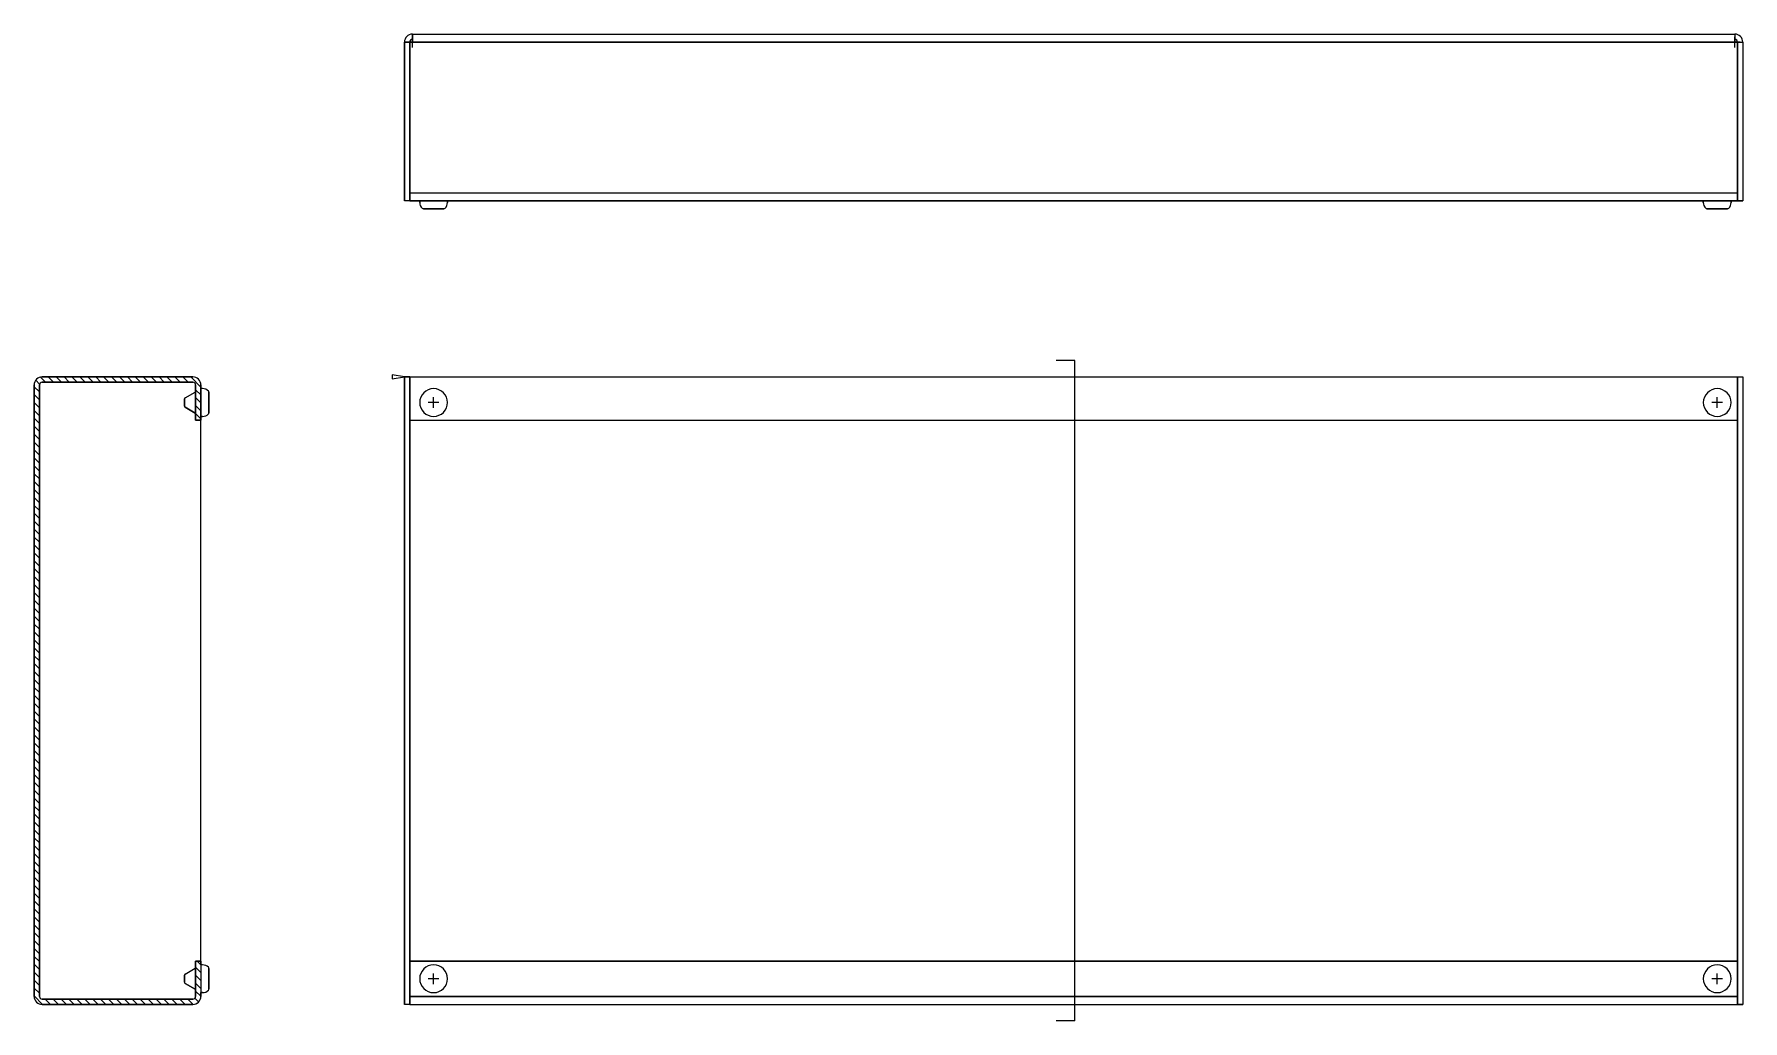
# Model space of a CAD drawing. Header units: millimetres. Extents: x -105 to 380, y -183 to 97.
import ezdxf

# ---------------------------------------------------------------- set-up
doc = ezdxf.new("R2010")
doc.units = ezdxf.units.MM
doc.layers.get('0').update_dxf_attribs({"lineweight": 25})

msp = doc.modelspace()

# ---------------------------------------------------------------- hatches: boundary and pattern name
h = msp.add_hatch()
h.set_pattern_fill('ANSI31', color=256, scale=0.5, angle=90, style=0)
edge = h.paths.add_edge_path(flags=0)
edge.add_arc((-102.74, -2.26), 2.26, 89.9988, 180.0012)
edge.add_line((-105, -2.26), (-105, -175.76))
edge.add_arc((-102.74, -175.76), 2.26, 179.9988, 270.0012)
edge.add_line((-102.74, -178.02), (-59.99, -178.02))
edge.add_line((-59.99, -178.02), (-60, -178.02))
edge.add_line((-60, -178.02), (-60, -178.02))
edge.add_arc((-60, -175.76), 2.26, 269.9988, 360.0012)
edge.add_line((-57.74, -175.76), (-57.74, -165.76))
edge.add_line((-57.74, -165.76), (-59.24, -165.76))
edge.add_line((-59.24, -165.76), (-59.24, -175.76))
edge.add_arc((-60, -175.76), 0.76, 270.0035, 359.9965, ccw=False)
edge.add_line((-60, -176.52), (-102.74, -176.52))
edge.add_arc((-102.74, -175.76), 0.76, 180.0035, 269.9965, ccw=False)
edge.add_line((-103.5, -175.76), (-103.5, -2.26))
edge.add_arc((-102.74, -2.26), 0.76, 90.0035, 179.9965, ccw=False)
edge.add_line((-102.74, -1.5), (-60, -1.5))
edge.add_arc((-60, -2.26), 0.76, 0.0035, 89.9965, ccw=False)
edge.add_line((-59.24, -2.26), (-59.24, -12.26))
edge.add_line((-59.24, -12.26), (-57.74, -12.26))
edge.add_line((-57.74, -12.26), (-57.74, -2.26))
edge.add_arc((-60, -2.26), 2.26, 359.9988, 450.0012)
edge.add_line((-60, 0), (-102.74, 0))

# ---------------------------------------------------------------- linework, layer by layer
for p, q in [((2.26, 97.26), (377.26, 97.26)), ((2.26, 97.26), (377.26, 97.26)), ((2.26, 97.25), (2.26, 97.26)), ((2.26, 97.26), (2.26, 97.25)), ((2.26, 97.26), (2.26, 95)), ((2.26, 97.26), (377.26, 97.26)), ((2.26, 97.2), (2.26, 97.25)), ((2.26, 97.25), (2.26, 97.2)), ((2.26, 97.13), (2.26, 97.2)), ((2.26, 97.2), (2.26, 97.13)), ((2.26, 97.04), (2.26, 97.13)), ((2.26, 97.13), (2.26, 97.04)), ((2.26, 96.91), (2.26, 97.04)), ((2.26, 97.04), (2.26, 96.91)), ((2.26, 96.77), (2.26, 96.91)), ((2.26, 96.91), (2.26, 96.77)), ((377.26, 97.26), (377.26, 97.25)), ((377.26, 97.26), (377.26, 97.25)), ((377.26, 97.26), (377.26, 95)), ((377.26, 97.25), (377.26, 97.2)), ((377.26, 97.25), (377.26, 97.2)), ((377.26, 97.2), (377.26, 97.13)), ((377.26, 97.2), (377.26, 97.13)), ((377.26, 97.13), (377.26, 97.04)), ((377.26, 97.13), (377.26, 97.04)), ((377.26, 97.04), (377.26, 96.91)), ((377.26, 97.04), (377.26, 96.91)), ((377.26, 96.91), (377.26, 96.77)), ((377.26, 96.91), (377.26, 96.77)), ((0, 52.25), (0, 95)), ((0, 52.25), (0, 95)), ((0, 95), (1.5, 95)), ((1.5, 95), (0, 95)), ((1.5, 95), (0, 95)), ((0, 95), (0, 52.25)), ((3.76, 95), (0.76, 95)), ((1.5, 95), (1.51, 95)), ((1.5, 95), (1.5, 52.25)), ((1.5, 95), (1.5, 52.25)), ((1.5, 52.26), (1.51, 95)), ((1.51, 95), (2.26, 95)), ((1.51, 95), (1.5, 52.26)), ((1.51, 95), (1.51, 52.26)), ((2.26, 95), (1.51, 95)), ((2.26, 95), (1.51, 95)), ((1.51, 95), (1.51, 52.26)), ((2.26, 96.6), (2.26, 96.77)), ((2.26, 96.77), (2.26, 96.6)), ((2.26, 96.41), (2.26, 96.6)), ((2.26, 96.6), (2.26, 96.41)), ((2.26, 93.5), (2.26, 96.5)), ((2.26, 96.2), (2.26, 96.41)), ((2.26, 96.41), (2.26, 96.2)), ((2.26, 95.98), (2.26, 96.2)), ((2.26, 96.2), (2.26, 95.98)), ((2.26, 95.76), (2.26, 95.98)), ((2.26, 95.98), (2.26, 95.76)), ((2.26, 95), (2.26, 95.76)), ((2.26, 95), (2.26, 95.76)), ((377.26, 95), (2.26, 95)), ((377.26, 95), (2.26, 95)), ((2.26, 95), (377.26, 95)), ((378.76, 95), (375.76, 95)), ((377.26, 96.77), (377.26, 96.6)), ((377.26, 96.77), (377.26, 96.6)), ((377.26, 96.6), (377.26, 96.41)), ((377.26, 96.6), (377.26, 96.41)), ((377.26, 93.5), (377.26, 96.5)), ((377.26, 96.41), (377.26, 96.2)), ((377.26, 96.41), (377.26, 96.2)), ((377.26, 96.2), (377.26, 95.98)), ((377.26, 96.2), (377.26, 95.98)), ((377.26, 95.98), (377.26, 95.76)), ((377.26, 95.98), (377.26, 95.76)), ((377.26, 95.76), (377.26, 95)), ((377.26, 95.76), (377.26, 95)), ((377.26, 95), (378.01, 95)), ((378.01, 95), (377.26, 95)), ((378.01, 95), (377.26, 95)), ((378.01, 52.26), (378.01, 95)), ((378.01, 95), (378.02, 95)), ((378.01, 95), (378.01, 52.26)), ((378.01, 52.26), (378.01, 95)), ((378.01, 52.26), (378.02, 95)), ((378.01, 52.26), (378.01, 95)), ((378.02, 95), (379.52, 95)), ((378.02, 95), (379.52, 95)), ((378.02, 95), (378.02, 52.25)), ((378.02, 95), (379.52, 95)), ((379.52, 95), (379.52, 52.25)), ((379.52, 95), (379.52, 52.25)), ((379.52, 95), (379.52, 52.25)), ((0, 50), (0, 52.25)), ((0, 50), (0, 52.25)), ((0, 52.25), (0, 50)), ((1.5, 50), (0, 50)), ((1.5, 50), (0, 50)), ((1.5, 50), (0, 50)), ((1.5, 52.25), (1.5, 50)), ((1.5, 52.25), (1.5, 50)), ((1.5, 50), (1.5, 52.26)), ((1.5, 52.26), (1.5, 50)), ((1.51, 52.26), (378.01, 52.26)), ((1.51, 52.26), (1.51, 50)), ((1.51, 50), (1.51, 52.26)), ((1.51, 52.26), (378.01, 52.26)), ((1.51, 52.26), (378.01, 52.26)), ((1.51, 52.26), (1.51, 50)), ((4.32, 50), (1.5, 50)), ((4.32, 50), (1.51, 50)), ((1.51, 50), (378.01, 50)), ((4.32, 49.5), (4.32, 50)), ((12.2, 50), (4.32, 50)), ((12.2, 50), (4.32, 50)), ((4.32, 50), (4.32, 49.5)), ((4.32, 49.5), (4.32, 50)), ((368.32, 50), (12.2, 50)), ((12.2, 50), (12.2, 49.5)), ((368.32, 50), (12.2, 50)), ((12.2, 49.5), (12.2, 50)), ((12.2, 49.5), (12.2, 50)), ((368.32, 49.5), (368.32, 50)), ((376.2, 50), (368.32, 50)), ((376.2, 50), (368.32, 50)), ((368.32, 50), (368.32, 49.5)), ((368.32, 49.5), (368.32, 50)), ((378.01, 50), (376.2, 50)), ((376.2, 50), (376.2, 49.5)), ((378.01, 50), (376.2, 50)), ((376.2, 49.5), (376.2, 50)), ((376.2, 49.5), (376.2, 50)), ((378.01, 50), (378.01, 52.26)), ((378.01, 52.26), (378.01, 50)), ((378.01, 52.26), (378.01, 50)), ((378.01, 50), (378.01, 52.26)), ((378.01, 52.26), (378.01, 50)), ((379.52, 50), (378.01, 50)), ((379.52, 50), (378.01, 50)), ((378.02, 52.25), (378.02, 50)), ((378.02, 50), (379.52, 50)), ((379.52, 52.25), (379.52, 50)), ((379.52, 52.25), (379.52, 50)), ((379.52, 52.25), (379.52, 50)), ((5.01, 47.87), (5.01, 47.87)), ((5.01, 47.87), (5.01, 47.87)), ((8.26, 47.72), (5.36, 47.72)), ((5.36, 47.72), (8.26, 47.72)), ((11.16, 47.72), (5.36, 47.72)), ((5.36, 47.72), (8.26, 47.72)), ((11.16, 47.72), (5.36, 47.72)), ((5.36, 47.72), (8.26, 47.72)), ((8.9, 47.72), (8.26, 47.72)), ((8.26, 47.72), (8.9, 47.72)), ((8.26, 47.72), (11.16, 47.72)), ((8.26, 47.72), (11.16, 47.72)), ((9.52, 47.72), (8.9, 47.72)), ((8.9, 47.72), (9.52, 47.72)), ((10.06, 47.72), (9.52, 47.72)), ((9.52, 47.72), (10.06, 47.72)), ((10.52, 47.72), (10.06, 47.72)), ((10.06, 47.72), (10.52, 47.72)), ((10.87, 47.72), (10.52, 47.72)), ((10.52, 47.72), (10.87, 47.72)), ((11.08, 47.72), (10.87, 47.72)), ((10.87, 47.72), (11.08, 47.72)), ((11.16, 47.72), (11.08, 47.72)), ((11.08, 47.72), (11.16, 47.72)), ((11.51, 47.87), (11.51, 47.87)), ((11.51, 47.87), (11.51, 47.87)), ((369.01, 47.87), (369.01, 47.87)), ((369.01, 47.87), (369.01, 47.87)), ((372.26, 47.72), (369.36, 47.72)), ((369.36, 47.72), (372.26, 47.72)), ((375.16, 47.72), (369.36, 47.72)), ((369.36, 47.72), (372.26, 47.72)), ((375.16, 47.72), (369.36, 47.72)), ((369.36, 47.72), (372.26, 47.72)), ((372.9, 47.72), (372.26, 47.72)), ((372.26, 47.72), (372.9, 47.72)), ((372.26, 47.72), (375.16, 47.72)), ((372.26, 47.72), (375.16, 47.72)), ((373.52, 47.72), (372.9, 47.72)), ((372.9, 47.72), (373.52, 47.72)), ((374.07, 47.72), (373.52, 47.72)), ((373.52, 47.72), (374.07, 47.72)), ((374.52, 47.72), (374.07, 47.72)), ((374.07, 47.72), (374.52, 47.72)), ((374.87, 47.72), (374.52, 47.72)), ((374.52, 47.72), (374.87, 47.72)), ((375.08, 47.72), (374.87, 47.72)), ((374.87, 47.72), (375.08, 47.72)), ((375.16, 47.72), (375.08, 47.72)), ((375.08, 47.72), (375.16, 47.72)), ((375.51, 47.87), (375.51, 47.87)), ((375.51, 47.87), (375.51, 47.87)), ((-60, 0), (-102.74, 0)), ((-60, 0), (-102.74, 0)), ((-102.74, 0), (-60, 0)), ((-102.74, 0), (-60, 0)), ((-60, 0), (-102.74, 0)), ((-59.99, 0), (-102.74, 0)), ((-59.99, 0), (-60, 0)), ((-60, 0), (-60, 0)), ((0, 0), (-3.5, 0.58)), ((-3.5, 0.58), (-3.5, -0.58)), ((0, 0), (-3.5, 0.58)), ((-3.5, 0.58), (-3.5, -0.58)), ((-3.5, -0.58), (0, 0)), ((-3.5, -0.58), (0, 0)), ((0, -2.25), (0, 0)), ((0, 0), (1.5, 0)), ((1.5, 0), (0, 0)), ((0, 0), (0, -2.25)), ((1.5, 0), (1.5, -2.25)), ((1.5, 0), (1.5, -2.25)), ((1.51, 0), (1.51, -2.26)), ((1.51, -2.26), (1.51, 0)), ((1.51, 0), (2.26, 0)), ((1.51, 0), (378.01, 0)), ((1.51, 0), (1.51, -2.26)), ((2.26, 0), (377.26, 0)), ((2.26, 0), (377.26, 0)), ((190.07, 4.68), (184.82, 4.68)), ((190.07, -182.7), (190.07, 4.68)), ((377.26, 0), (378.01, 0)), ((378.01, 0), (378.01, -2.26)), ((378.01, 0), (378.01, -2.26)), ((378.02, 0), (379.52, 0)), ((378.01, -2.26), (378.02, 0)), ((378.02, 0), (378.02, -2.25)), ((378.02, 0), (379.52, 0)), ((379.52, 0), (379.52, -2.25)), ((379.52, 0), (379.52, -2.25)), ((-105, -2.26), (-105, -175.76)), ((-105, -2.26), (-105, -175.76)), ((-105, -175.76), (-105, -2.26)), ((-105, -175.76), (-105, -2.26)), ((-105, -175.76), (-105, -2.26)), ((-103.5, -175.76), (-103.5, -2.26)), ((-103.5, -175.76), (-103.5, -2.26)), ((-103.5, -2.26), (-103.5, -175.76)), ((-103.5, -2.26), (-103.5, -175.76)), ((-103.5, -175.76), (-103.5, -2.26)), ((-102.74, -1.5), (-60, -1.5)), ((-60, -1.5), (-102.74, -1.5)), ((-60, -1.5), (-102.74, -1.5)), ((-60, -1.5), (-102.74, -1.5)), ((-60, -1.5), (-102.74, -1.5)), ((-62.2, -5.93), (-59.35, -4.28)), ((-62.2, -5.93), (-59.35, -4.28)), ((-62.2, -5.93), (-59.35, -4.28)), ((-59.35, -4.28), (-59.35, -4.28)), ((-59.35, -4.28), (-59.35, -4.35)), ((-59.35, -4.28), (-59.35, -4.28)), ((-59.35, -4.28), (-59.35, -4.35)), ((-59.35, -4.28), (-59.35, -10.24)), ((-59.35, -4.35), (-59.35, -4.57)), ((-59.35, -4.35), (-59.35, -4.57)), ((-59.35, -4.57), (-59.35, -4.93)), ((-59.35, -4.57), (-59.35, -4.93)), ((-59.24, -2.26), (-59.24, -5.41)), ((-59.24, -5.41), (-59.24, -2.26)), ((-59.24, -12.26), (-59.24, -2.26)), ((-59.24, -12.26), (-59.24, -2.26)), ((-59.24, -12.26), (-59.24, -2.26)), ((-57.74, -3.32), (-57.74, -2.25)), ((-57.74, -2.25), (-57.74, -2.26)), ((-57.74, -3.32), (-57.74, -2.25)), ((-57.74, -2.25), (-57.74, -2.26)), ((-57.74, -2.26), (-57.74, -12.26)), ((-57.74, -2.26), (-57.74, -12.26)), ((-57.74, -12.26), (-57.74, -2.26)), ((-57.74, -11.2), (-57.74, -3.32)), ((-57.24, -3.32), (-57.74, -3.32)), ((-57.24, -3.32), (-57.74, -3.32)), ((-57.74, -3.32), (-57.74, -11.2)), ((-57.24, -3.32), (-57.74, -3.32)), ((-55.61, -4.01), (-55.61, -4.01)), ((-55.46, -10.16), (-55.46, -4.36)), ((-55.46, -10.16), (-55.46, -4.36)), ((-55.46, -4.36), (-55.46, -10.16)), ((-55.46, -10.16), (-55.46, -4.36)), ((0, -175.77), (0, -2.25)), ((0, -2.25), (0, -175.77)), ((1.5, -2.25), (1.5, -2.26)), ((1.5, -2.25), (1.5, -175.77)), ((1.5, -2.26), (1.5, -175.76)), ((1.5, -2.26), (1.51, -12.26)), ((1.5, -175.76), (1.5, -2.26)), ((1.51, -2.26), (1.5, -2.26)), ((1.51, -2.26), (1.51, -12.26)), ((1.51, -2.26), (1.51, -12.26)), ((378.01, -12.26), (378.01, -2.26)), ((378.01, -12.26), (378.01, -2.26)), ((378.01, -2.26), (378.02, -2.26)), ((378.01, -12.26), (378.01, -2.26)), ((378.02, -2.25), (378.02, -175.77)), ((378.02, -175.76), (378.01, -2.26)), ((378.01, -2.26), (378.01, -175.76)), ((379.52, -2.25), (379.52, -175.77)), ((379.52, -2.25), (379.52, -175.77)), ((-62.39, -8.26), (-62.39, -6.26)), ((-62.39, -6.26), (-62.39, -6.26)), ((-62.39, -8.26), (-62.39, -6.26)), ((-62.39, -6.26), (-62.39, -8.26)), ((-62.39, -8.26), (-62.39, -8.26)), ((-62.39, -8.26), (-62.39, -8.26)), ((-62.2, -5.93), (-62.2, -5.93)), ((-62.2, -5.93), (-62.2, -5.93)), ((-59.35, -10.24), (-62.2, -8.59)), ((-62.2, -8.59), (-62.2, -8.59)), ((-59.35, -10.24), (-62.2, -8.59)), ((-62.2, -8.59), (-62.2, -8.59)), ((-62.2, -8.59), (-59.35, -10.24)), ((-59.35, -4.93), (-59.35, -5.4)), ((-59.35, -4.93), (-59.35, -5.4)), ((-59.35, -5.4), (-59.35, -5.41)), ((-59.35, -5.4), (-59.35, -5.41)), ((-59.35, -5.41), (-59.24, -5.41)), ((-59.35, -5.41), (-59.35, -5.97)), ((-59.24, -5.41), (-59.35, -5.41)), ((-59.35, -5.41), (-59.35, -5.97)), ((-59.24, -5.41), (-59.35, -5.41)), ((-59.35, -5.97), (-59.35, -6.6)), ((-59.35, -5.97), (-59.35, -6.6)), ((-59.35, -6.6), (-59.35, -7.26)), ((-59.35, -6.6), (-59.35, -7.26)), ((-59.35, -7.26), (-59.35, -7.92)), ((-59.35, -7.26), (-59.35, -7.92)), ((-59.35, -7.92), (-59.35, -8.55)), ((-59.35, -7.92), (-59.35, -8.55)), ((-59.35, -8.55), (-59.35, -9.11)), ((-59.35, -8.55), (-59.35, -9.11)), ((-59.24, -9.11), (-59.35, -9.11)), ((-59.35, -9.11), (-59.35, -9.12)), ((-59.35, -9.11), (-59.35, -9.12)), ((-59.35, -9.11), (-59.24, -9.11)), ((-59.24, -9.11), (-59.35, -9.11)), ((-59.35, -9.12), (-59.35, -9.59)), ((-59.35, -9.12), (-59.35, -9.59)), ((-59.35, -9.59), (-59.35, -9.95)), ((-59.35, -9.59), (-59.35, -9.95)), ((-59.24, -5.41), (-59.24, -9.11)), ((-59.24, -9.11), (-59.24, -5.41)), ((-59.24, -9.11), (-59.24, -12.26)), ((-59.24, -12.26), (-59.24, -9.11)), ((9.76, -7.26), (6.76, -7.26)), ((8.26, -8.76), (8.26, -5.76)), ((373.76, -7.26), (370.76, -7.26)), ((372.26, -8.76), (372.26, -5.76)), ((-59.35, -9.95), (-59.35, -10.17)), ((-59.35, -9.95), (-59.35, -10.17)), ((-59.35, -10.17), (-59.35, -10.24)), ((-59.35, -10.17), (-59.35, -10.24)), ((-59.35, -10.24), (-59.35, -10.24)), ((-59.35, -10.24), (-59.35, -10.24)), ((-59.24, -12.26), (-57.74, -12.26)), ((-57.74, -12.26), (-59.24, -12.26)), ((-57.74, -12.26), (-59.24, -12.26)), ((-57.74, -12.26), (-59.24, -12.26)), ((-57.74, -12.26), (-59.24, -12.26)), ((-57.74, -12.26), (-57.74, -11.2)), ((-57.74, -12.26), (-57.74, -11.2)), ((-57.74, -11.2), (-57.24, -11.2)), ((-57.74, -11.2), (-57.24, -11.2)), ((-57.74, -12.26), (-57.74, -11.2)), ((-57.74, -11.2), (-57.74, -12.26)), ((-57.74, -166.82), (-57.74, -11.2)), ((-57.24, -11.2), (-57.74, -11.2)), ((-57.74, -165.76), (-57.74, -12.26)), ((-57.74, -165.76), (-57.74, -12.26)), ((-55.61, -10.51), (-55.61, -10.51)), ((-55.61, -10.51), (-55.61, -10.51)), ((1.51, -12.26), (2.26, -12.26)), ((1.51, -12.26), (2.26, -12.26)), ((1.51, -12.26), (378.01, -12.26)), ((2.26, -12.26), (377.26, -12.26)), ((2.26, -12.26), (377.26, -12.26)), ((377.26, -12.26), (378.01, -12.26)), ((377.26, -12.26), (378.01, -12.26)), ((-62.2, -169.43), (-59.35, -167.78)), ((-62.2, -169.43), (-59.35, -167.78)), ((-62.2, -169.43), (-59.35, -167.78)), ((-62.2, -169.43), (-62.2, -169.43)), ((-62.2, -169.43), (-62.2, -169.43)), ((-59.35, -167.78), (-59.35, -167.78)), ((-59.35, -167.78), (-59.35, -167.85)), ((-59.35, -167.78), (-59.35, -167.78)), ((-59.35, -167.78), (-59.35, -167.85)), ((-59.35, -167.78), (-59.35, -173.74)), ((-59.35, -167.85), (-59.35, -168.07)), ((-59.35, -167.85), (-59.35, -168.07)), ((-59.35, -168.07), (-59.35, -168.43)), ((-59.35, -168.07), (-59.35, -168.43)), ((-59.35, -168.43), (-59.35, -168.9)), ((-59.35, -168.43), (-59.35, -168.9)), ((-59.35, -168.9), (-59.35, -168.91)), ((-59.35, -168.9), (-59.35, -168.91)), ((-59.35, -168.91), (-59.24, -168.91)), ((-59.35, -168.91), (-59.35, -169.47)), ((-59.24, -168.91), (-59.35, -168.91)), ((-59.35, -168.91), (-59.35, -169.47)), ((-59.24, -168.91), (-59.35, -168.91)), ((-59.35, -169.47), (-59.35, -170.1)), ((-59.35, -169.47), (-59.35, -170.1)), ((-57.74, -165.76), (-59.24, -165.76)), ((-59.24, -165.76), (-59.24, -168.91)), ((-59.24, -168.91), (-59.24, -165.76)), ((-59.24, -165.76), (-57.74, -165.76)), ((-59.24, -175.76), (-59.24, -165.76)), ((-59.24, -165.76), (-57.74, -165.76)), ((-59.24, -175.76), (-59.24, -165.76)), ((-59.24, -165.76), (-57.74, -165.76)), ((-59.24, -165.76), (-59.24, -175.76)), ((-57.74, -165.76), (-59.24, -165.76)), ((-59.24, -168.91), (-59.24, -172.61)), ((-59.24, -172.61), (-59.24, -168.91)), ((-57.74, -166.82), (-57.74, -165.76)), ((-57.74, -166.82), (-57.74, -165.76)), ((-57.74, -165.76), (-57.74, -175.76)), ((-57.74, -165.76), (-57.74, -175.76)), ((-57.74, -165.76), (-57.74, -175.76)), ((-57.24, -166.82), (-57.74, -166.82)), ((-57.24, -166.82), (-57.74, -166.82)), ((-57.74, -166.82), (-57.74, -174.7)), ((-57.24, -166.82), (-57.74, -166.82)), ((-55.61, -167.51), (-55.61, -167.51)), ((-55.46, -173.66), (-55.46, -167.86)), ((-55.46, -173.66), (-55.46, -167.86)), ((-55.46, -167.86), (-55.46, -173.66)), ((-55.46, -173.66), (-55.46, -167.86)), ((1.51, -165.76), (1.5, -175.76)), ((1.51, -175.76), (1.51, -165.76)), ((1.51, -165.76), (2.26, -165.76)), ((2.26, -165.76), (1.51, -165.76)), ((1.51, -175.76), (1.51, -165.76)), ((1.51, -165.76), (378.01, -165.76)), ((377.26, -165.76), (2.26, -165.76)), ((2.26, -165.76), (377.26, -165.76)), ((8.26, -172.26), (8.26, -169.26)), ((372.26, -172.26), (372.26, -169.26)), ((377.26, -165.76), (378.01, -165.76)), ((378.01, -165.76), (377.26, -165.76)), ((378.01, -165.76), (378.01, -175.76)), ((378.01, -175.76), (378.01, -165.76)), ((378.01, -165.76), (378.01, -175.76)), ((-62.39, -171.76), (-62.39, -169.76)), ((-62.39, -169.76), (-62.39, -169.76)), ((-62.39, -171.76), (-62.39, -169.76)), ((-62.39, -169.76), (-62.39, -171.76)), ((-62.39, -171.76), (-62.39, -171.76)), ((-62.39, -171.76), (-62.39, -171.76)), ((-59.35, -173.74), (-62.2, -172.09)), ((-62.2, -172.09), (-62.2, -172.09)), ((-59.35, -173.74), (-62.2, -172.09)), ((-62.2, -172.09), (-62.2, -172.09)), ((-62.2, -172.09), (-59.35, -173.74)), ((-59.35, -170.1), (-59.35, -170.76)), ((-59.35, -170.1), (-59.35, -170.76)), ((-59.35, -170.76), (-59.35, -171.42)), ((-59.35, -170.76), (-59.35, -171.42)), ((-59.35, -171.42), (-59.35, -172.05)), ((-59.35, -171.42), (-59.35, -172.05)), ((-59.35, -172.05), (-59.35, -172.61)), ((-59.35, -172.05), (-59.35, -172.61)), ((-59.24, -172.61), (-59.35, -172.61)), ((-59.35, -172.61), (-59.35, -172.62)), ((-59.35, -172.61), (-59.35, -172.62)), ((-59.35, -172.61), (-59.24, -172.61)), ((-59.24, -172.61), (-59.35, -172.61)), ((-59.35, -172.62), (-59.35, -173.09)), ((-59.35, -172.62), (-59.35, -173.09)), ((-59.35, -173.09), (-59.35, -173.45)), ((-59.35, -173.09), (-59.35, -173.45)), ((-59.35, -173.45), (-59.35, -173.67)), ((-59.35, -173.45), (-59.35, -173.67)), ((-59.35, -173.67), (-59.35, -173.74)), ((-59.35, -173.67), (-59.35, -173.74)), ((-59.35, -173.74), (-59.35, -173.74)), ((-59.35, -173.74), (-59.35, -173.74)), ((-59.24, -172.61), (-59.24, -175.76)), ((-59.24, -175.76), (-59.24, -172.61)), ((-55.61, -174.01), (-55.61, -174.01)), ((-55.61, -174.01), (-55.61, -174.01)), ((9.76, -170.76), (6.76, -170.76)), ((373.76, -170.76), (370.76, -170.76)), ((-60, -176.52), (-102.74, -176.52)), ((-102.74, -176.52), (-60, -176.52)), ((-102.74, -176.52), (-60, -176.52)), ((-102.74, -176.52), (-60, -176.52)), ((-60, -176.52), (-102.74, -176.52)), ((-102.74, -178.02), (-60, -178.02)), ((-102.74, -178.02), (-60, -178.02)), ((-60, -178.02), (-102.74, -178.02)), ((-60, -178.02), (-102.74, -178.02)), ((-60, -178.02), (-102.74, -178.02)), ((-102.74, -178.02), (-59.99, -178.02)), ((-60, -178.02), (-59.99, -178.02)), ((-60, -178.02), (-60, -178.02)), ((-57.74, -175.76), (-57.74, -174.7)), ((-57.74, -175.76), (-57.74, -174.7)), ((-57.74, -174.7), (-57.24, -174.7)), ((-57.74, -174.7), (-57.24, -174.7)), ((-57.74, -175.77), (-57.74, -174.7)), ((-57.24, -174.7), (-57.74, -174.7)), ((-57.74, -175.77), (-57.74, -175.76)), ((-57.74, -175.76), (-57.74, -175.76)), ((0, -178.02), (0, -175.77)), ((0, -175.77), (0, -178.02)), ((1.5, -178.02), (0, -178.02)), ((1.5, -178.02), (0, -178.02)), ((1.5, -175.76), (1.5, -178.02)), ((1.51, -175.76), (1.5, -175.76)), ((1.5, -175.77), (1.5, -178.02)), ((378.01, -175.76), (1.51, -175.76)), ((378.01, -175.76), (1.51, -175.76)), ((1.51, -175.76), (1.51, -178.02)), ((1.51, -178.02), (1.51, -175.76)), ((1.51, -175.76), (378.01, -175.76)), ((1.51, -178.02), (378.01, -178.02)), ((1.51, -178.02), (378.01, -178.02)), ((378.01, -178.02), (378.01, -175.76)), ((378.01, -175.76), (378.02, -175.76)), ((378.01, -178.02), (378.01, -175.76)), ((378.02, -178.02), (378.02, -175.76)), ((378.02, -175.77), (378.02, -178.02)), ((379.52, -178.02), (378.02, -178.02)), ((378.02, -178.02), (379.52, -178.02)), ((379.52, -175.77), (379.52, -178.02)), ((379.52, -175.77), (379.52, -178.02)), ((190.07, -182.7), (184.82, -182.7))]:
    msp.add_line(p, q)
for centre, radius, start, end in [((2.26, 95), 2.26, 90.0021, 179.9979), ((2.26, 95), 2.26, 90.0021, 179.9979), ((2.26, 95), 2.26, 90.0021, 179.9979), ((377.26, 95), 2.26, 0.0021, 89.9979), ((377.26, 95), 2.26, 0.0021, 89.9979), ((377.26, 95), 2.26, 0.0021, 89.9979), ((2.26, 95), 0.76, 89.989, 180.011), ((2.26, 95), 0.76, 89.989, 180.011), ((2.26, 95), 0.76, 89.989, 180.011), ((377.26, 95), 0.76, 359.989, 90.011), ((377.26, 95), 0.76, 359.989, 90.011), ((377.26, 95), 0.76, 359.989, 90.011), ((6.61, 49.5), 2.29, 179.9884, 225.5873), ((6.61, 49.5), 2.29, 179.9884, 225.5873), ((6.61, 49.5), 2.29, 179.9884, 225.5873), ((9.91, 49.5), 2.29, 314.4127, 0.0116), ((9.91, 49.5), 2.29, 314.4127, 0.0116), ((9.91, 49.5), 2.29, 314.4127, 0.0116), ((370.61, 49.5), 2.29, 179.9884, 225.5873), ((370.61, 49.5), 2.29, 179.9884, 225.5873), ((370.61, 49.5), 2.29, 179.9884, 225.5873), ((373.91, 49.5), 2.29, 314.4127, 0.0116), ((373.91, 49.5), 2.29, 314.4127, 0.0116), ((373.91, 49.5), 2.29, 314.4127, 0.0116), ((5.36, 48.23), 0.509, 225.6465, 270.0034), ((5.36, 48.23), 0.509, 225.6465, 270.0034), ((5.36, 48.23), 0.509, 225.6465, 270.0034), ((5.36, 48.23), 0.509, 225.6465, 270.0034), ((11.16, 48.23), 0.509, 269.9966, 314.3535), ((11.16, 48.23), 0.509, 269.9966, 314.3535), ((11.16, 48.23), 0.509, 269.9966, 314.3535), ((11.16, 48.23), 0.509, 269.9966, 314.3535), ((369.36, 48.23), 0.509, 225.6465, 270.0034), ((369.36, 48.23), 0.509, 225.6465, 270.0034), ((369.36, 48.23), 0.509, 225.6465, 270.0034), ((369.36, 48.23), 0.509, 225.6465, 270.0034), ((375.16, 48.23), 0.509, 269.9966, 314.3535), ((375.16, 48.23), 0.509, 269.9966, 314.3535), ((375.16, 48.23), 0.509, 269.9966, 314.3535), ((375.16, 48.23), 0.509, 269.9966, 314.3535), ((-102.74, -2.26), 2.26, 89.9988, 180.0012), ((-102.74, -2.26), 2.26, 89.9988, 180.0012), ((-102.74, -2.26), 2.26, 89.9988, 180.0012), ((-102.74, -2.26), 2.26, 89.9988, 180.0012), ((-102.74, -2.26), 2.26, 89.9988, 180.0012), ((-60, -2.26), 2.26, 359.9988, 90.0012), ((-60, -2.26), 2.26, 359.9988, 90.0012), ((-60, -2.26), 2.26, 359.9988, 90.0012), ((-60, -2.26), 2.26, 359.9988, 90.0012), ((-60, -2.26), 2.26, 359.9988, 90.0012), ((-59.99, -2.25), 2.25, 0.0013, 89.9987), ((-59.99, -2.25), 2.25, 0.0013, 89.9987), ((-59.99, -2.25), 2.25, 0.0013, 89.9987), ((-102.74, -2.26), 0.76, 90.0035, 179.9965), ((-102.74, -2.26), 0.76, 90.0035, 179.9965), ((-102.74, -2.26), 0.76, 90.0035, 179.9965), ((-102.74, -2.26), 0.76, 90.0035, 179.9965), ((-102.74, -2.26), 0.76, 90.0035, 179.9965), ((-60, -2.26), 0.76, 0.0035, 89.9965), ((-60, -2.26), 0.76, 0.0035, 89.9965), ((-60, -2.26), 0.76, 0.0035, 89.9965), ((-60, -2.26), 0.76, 0.0035, 89.9965), ((-60, -2.26), 0.76, 0.0035, 89.9965), ((-57.24, -5.61), 2.29, 44.4188, 89.9996), ((-57.24, -5.61), 2.29, 44.4188, 89.9996), ((-57.24, -5.61), 2.29, 44.4188, 89.9996), ((-55.97, -4.36), 0.508, 359.9983, 44.3968), ((-55.97, -4.36), 0.508, 359.9983, 44.3968), ((-55.97, -4.36), 0.508, 359.9983, 44.3968), ((8.26, -7.26), 3.94, 90.0036, 179.9964), ((8.26, -7.26), 3.94, 90.0036, 179.9964), ((8.26, -7.26), 3.94, 0.0036, 89.9964), ((8.26, -7.26), 3.94, 0.0036, 89.9964), ((372.26, -7.26), 3.94, 90.0036, 179.9964), ((372.26, -7.26), 3.94, 90.0036, 179.9964), ((372.26, -7.26), 3.94, 0.0036, 89.9964), ((372.26, -7.26), 3.94, 0.0036, 89.9964), ((-62.01, -6.26), 0.381, 119.9846, 180.0071), ((-62.01, -6.26), 0.381, 119.9846, 180.0071), ((-62.01, -6.26), 0.381, 119.9846, 180.0071), ((-62.01, -8.26), 0.381, 179.9929, 240.0154), ((-62.01, -8.26), 0.381, 179.9929, 240.0154), ((-62.01, -8.26), 0.381, 179.9929, 240.0154), ((8.26, -7.26), 3.94, 180.0036, 269.9964), ((8.26, -7.26), 3.94, 180.0036, 269.9964), ((8.26, -7.26), 3.94, 270.0036, 359.9964), ((8.26, -7.26), 3.94, 270.0036, 359.9964), ((372.26, -7.26), 3.94, 180.0036, 269.9964), ((372.26, -7.26), 3.94, 180.0036, 269.9964), ((372.26, -7.26), 3.94, 270.0036, 359.9964), ((372.26, -7.26), 3.94, 270.0036, 359.9964), ((-57.24, -8.91), 2.29, 270.0004, 315.5812), ((-57.24, -8.91), 2.29, 270.0004, 315.5812), ((-57.24, -8.91), 2.29, 270.0004, 315.5812), ((-55.97, -10.16), 0.508, 315.6032, 0.0017), ((-55.97, -10.16), 0.508, 315.6032, 0.0017), ((-55.97, -10.16), 0.508, 315.6032, 0.0017), ((-62.01, -169.76), 0.381, 119.9846, 180.0071), ((-62.01, -169.76), 0.381, 119.9846, 180.0071), ((-62.01, -169.76), 0.381, 119.9846, 180.0071), ((-57.24, -169.11), 2.29, 44.4188, 89.9996), ((-57.24, -169.11), 2.29, 44.4188, 89.9996), ((-57.24, -169.11), 2.29, 44.4188, 89.9996), ((-55.97, -167.86), 0.508, 359.9983, 44.3968), ((-55.97, -167.86), 0.508, 359.9983, 44.3968), ((-55.97, -167.86), 0.508, 359.9983, 44.3968), ((8.26, -170.76), 3.94, 90.0036, 179.9964), ((8.26, -170.76), 3.94, 90.0036, 179.9964), ((8.26, -170.76), 3.94, 0.0036, 89.9964), ((8.26, -170.76), 3.94, 0.0036, 89.9964), ((372.26, -170.76), 3.94, 90.0036, 179.9964), ((372.26, -170.76), 3.94, 90.0036, 179.9964), ((372.26, -170.76), 3.94, 0.0036, 89.9964), ((372.26, -170.76), 3.94, 0.0036, 89.9964), ((-62.01, -171.76), 0.381, 179.9929, 240.0154), ((-62.01, -171.76), 0.381, 179.9929, 240.0154), ((-62.01, -171.76), 0.381, 179.9929, 240.0154), ((-57.24, -172.41), 2.29, 270.0004, 315.5812), ((-57.24, -172.41), 2.29, 270.0004, 315.5812), ((-57.24, -172.41), 2.29, 270.0004, 315.5812), ((-55.97, -173.66), 0.508, 315.6032, 0.0017), ((-55.97, -173.66), 0.508, 315.6032, 0.0017), ((-55.97, -173.66), 0.508, 315.6032, 0.0017), ((8.26, -170.76), 3.94, 180.0036, 269.9964), ((8.26, -170.76), 3.94, 180.0036, 269.9964), ((8.26, -170.76), 3.94, 270.0036, 359.9964), ((8.26, -170.76), 3.94, 270.0036, 359.9964), ((372.26, -170.76), 3.94, 180.0036, 269.9964), ((372.26, -170.76), 3.94, 180.0036, 269.9964), ((372.26, -170.76), 3.94, 270.0036, 359.9964), ((372.26, -170.76), 3.94, 270.0036, 359.9964), ((-102.74, -175.76), 2.26, 179.9988, 270.0012), ((-102.74, -175.76), 2.26, 179.9988, 270.0012), ((-102.74, -175.76), 2.26, 179.9988, 270.0012), ((-102.74, -175.76), 2.26, 179.9988, 270.0012), ((-102.74, -175.76), 2.26, 179.9988, 270.0012), ((-102.74, -175.76), 0.76, 180.0035, 269.9965), ((-102.74, -175.76), 0.76, 180.0035, 269.9965), ((-102.74, -175.76), 0.76, 180.0035, 269.9965), ((-102.74, -175.76), 0.76, 180.0035, 269.9965), ((-102.74, -175.76), 0.76, 180.0035, 269.9965), ((-60, -175.76), 2.26, 269.9988, 0.0012), ((-60, -175.76), 0.76, 270.0035, 359.9965), ((-60, -175.76), 2.26, 269.9988, 0.0012), ((-60, -175.76), 0.76, 270.0035, 359.9965), ((-60, -175.76), 2.26, 269.9988, 0.0012), ((-60, -175.76), 0.76, 270.0035, 359.9965), ((-60, -175.76), 2.26, 269.9988, 0.0012), ((-60, -175.76), 0.76, 270.0035, 359.9965), ((-60, -175.76), 2.26, 269.9988, 0.0012), ((-60, -175.76), 0.76, 270.0035, 359.9965), ((-59.99, -175.77), 2.25, 270.0013, 359.9987), ((-59.99, -175.77), 2.25, 270.0013, 359.9987), ((-59.99, -175.77), 2.25, 270.0013, 359.9987)]:
    msp.add_arc(centre, radius, start, end)

doc.saveas('drawing.dxf')
